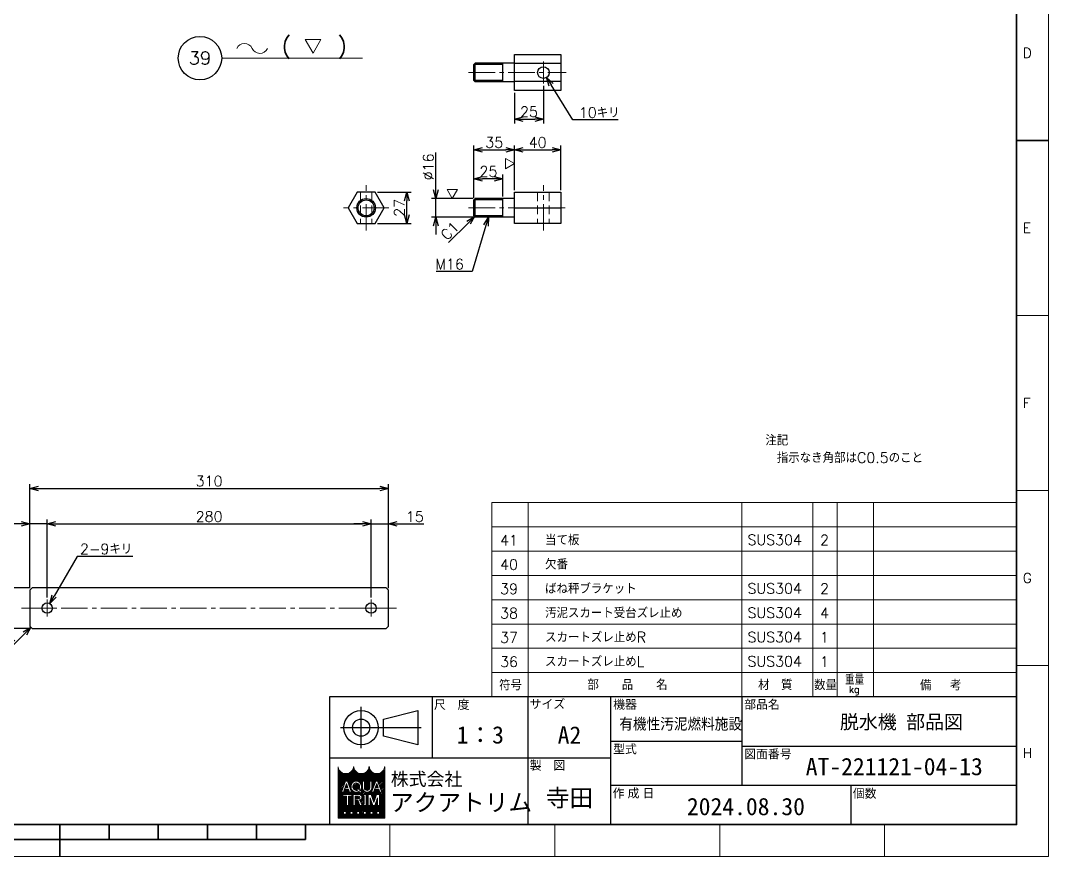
# Model space of a CAD drawing. Header units: millimetres. Extents: x 0 to 1764, y -17 to 1242.
# Drawn here: x 876 to 1764, y 0 to 722 of the extents above; entities that cross this region are included whole.
import ezdxf
from ezdxf import colors
from ezdxf.entities.mleader import LeaderData, LeaderLine
from ezdxf.enums import TextEntityAlignment as Align
from ezdxf.math import Vec2, Vec3

# ---------------------------------------------------------------- set-up
doc = ezdxf.new("R2010")
doc.units = ezdxf.units.MM
doc.header["$LTSCALE"] = 1.2
doc.header["$PDMODE"] = 99
doc.header["$PDSIZE"] = 1
doc.linetypes.add('CENTER2', pattern=[28.575, 19.05, -3.175, 3.175, -3.175])
doc.linetypes.add('HIDDEN', pattern=[9.525, 6.35, -3.175])
for name, color, linetype, lineweight in [('04_HIDDEN', 2, 'HIDDEN', 13), ('05_CENTER', 4, 'CENTER2', 13), ('07_TEXT', 3, 'Continuous', 13), ('08_DIM', 3, 'Continuous', 13), ('90_FRAME', 5, 'Continuous', 35)]:
    doc.layers.add(name, color=color, linetype=linetype, lineweight=lineweight)
doc.layers.add('91_BLANK', color=5, linetype='Continuous', lineweight=0, plot=False)
doc.styles.add('KSS_TXT', font='txt.shx', dxfattribs={"bigfont": 'extfont2.shx'})
doc.styles.add('MS_G', font='MS Gothic.ttf')
doc.styles.get("Standard").update_dxf_attribs({"font": 'txt.shx', "bigfont": 'extfont2.shx'})
doc.styles.add('表題用', font='MS PGothic.ttf')
doc.dimstyles.new('KSS_DIM', dxfattribs={"dimscale": 3, "dimtxt": 3, "dimasz": 2.5, "dimexe": 1.25, "dimexo": 0.625, "dimtad": 1, "dimdsep": 46, "dimtxsty": 'KSS_TXT', "dimblk": 'OPEN30', "dimcen": 0, "dimazin": 2, "dimtfac": 0.75, "dimtmove": 0, "dimatfit": 3, "dimldrblk": 'OPEN30', "dimfxl": 1.25, "dimtolj": 1, "dimarcsym": 0})
doc.dimstyles.new('KSS_DIM$3', dxfattribs={"dimscale": 3, "dimtxt": 3, "dimasz": 2.5, "dimexe": 1.25, "dimexo": 0.625, "dimtad": 1, "dimtih": 1, "dimtoh": 1, "dimdsep": 46, "dimtxsty": 'KSS_TXT', "dimblk": 'OPEN30', "dimcen": 0, "dimazin": 2, "dimtfac": 0.75, "dimtofl": 0, "dimtmove": 0, "dimatfit": 3, "dimldrblk": 'OPEN30', "dimfxl": 1.25, "dimtolj": 1, "dimarcsym": 0})

# ---------------------------------------------------------------- blocks, each defined once
blk = doc.blocks.new('AM_BALLOON1')
at = {"transparency": 16777216}
blk.add_circle((0, 0), 5, dxfattribs=at)
blk.add_attdef('B_NUMBER', text='', height=3, dxfattribs=at).set_placement((0, 0), align=Align.MIDDLE_CENTER)
blk = doc.blocks.new('_OPEN')
at = {"color": 0, "linetype": 'ByBlock'}
for p, q in [((-1, 0.17), (0, 0)), ((0, 0), (-1, -0.17)), ((0, 0), (-1, 0))]:
    blk.add_line(p, q, dxfattribs=at)
blk = doc.blocks.new('_Open30')
at = {"color": 0, "linetype": 'ByBlock', "lineweight": -2}
for p, q in [((-1, 0.27), (0, 0)), ((0, 0), (-1, -0.27)), ((0, 0), (-1, 0))]:
    blk.add_line(p, q, dxfattribs=at)
blk = doc.blocks.new('*D174')
at = {"layer": '08_DIM', "color": 0, "lineweight": -2, "transparency": 16777216}
for p, q in [((1267.49, 569.13), (1267.49, 589.1)), ((1292.49, 570.21), (1292.49, 589.1)), ((1284.99, 585.35), (1274.99, 585.35))]:
    blk.add_line(p, q, dxfattribs=at)
at = {"layer": 'Defpoints', "color": 0, "transparency": 16777216}
for p in [(1267.49, 585.35), (1267.49, 567.25), (1292.49, 568.34)]:
    blk.add_point(p, dxfattribs=at)
at = {"layer": '08_DIM', "color": 0, "lineweight": -2, "transparency": 16777216, "xscale": 7.5, "yscale": 7.5, "zscale": 7.5, "rotation": 180}
blk.add_blockref('_Open30', (1267.49, 585.35), dxfattribs=at)
at = {"layer": '08_DIM', "color": 0, "lineweight": -2, "transparency": 16777216, "xscale": 7.5, "yscale": 7.5, "zscale": 7.5}
blk.add_blockref('_Open30', (1292.49, 585.35), dxfattribs=at)
at = {"layer": '08_DIM', "color": 0, "transparency": 16777216, "insert": (1279.99, 591.73), "char_height": 9, "attachment_point": 5, "style": 'KSS_TXT'}
blk.add_mtext('\\A1;25', dxfattribs=at)
blk = doc.blocks.new('*D175')
at = {"layer": '08_DIM', "color": 0, "lineweight": -2, "transparency": 16777216}
for p, q in [((1267.49, 569.13), (1267.49, 614.19)), ((1302.49, 575.7), (1302.49, 614.19)), ((1274.99, 610.44), (1294.99, 610.44))]:
    blk.add_line(p, q, dxfattribs=at)
at = {"layer": 'Defpoints', "color": 0, "transparency": 16777216}
for p in [(1302.49, 610.44), (1302.49, 573.83), (1267.49, 567.25)]:
    blk.add_point(p, dxfattribs=at)
at = {"layer": '08_DIM', "color": 0, "lineweight": -2, "transparency": 16777216, "xscale": 7.5, "yscale": 7.5, "zscale": 7.5, "rotation": 180}
blk.add_blockref('_Open30', (1267.49, 610.44), dxfattribs=at)
at = {"layer": '08_DIM', "color": 0, "lineweight": -2, "transparency": 16777216, "xscale": 7.5, "yscale": 7.5, "zscale": 7.5}
blk.add_blockref('_Open30', (1302.49, 610.44), dxfattribs=at)
at = {"layer": '08_DIM', "color": 0, "transparency": 16777216, "insert": (1284.99, 616.82), "char_height": 9, "attachment_point": 5, "style": 'KSS_TXT'}
blk.add_mtext('\\A1;35', dxfattribs=at)
blk = doc.blocks.new('*D176')
at = {"layer": '08_DIM', "color": 0, "lineweight": -2, "transparency": 16777216}
for p, q in [((1302.49, 575.7), (1302.49, 614.19)), ((1342.49, 575.7), (1342.49, 614.19)), ((1309.99, 610.44), (1334.99, 610.44))]:
    blk.add_line(p, q, dxfattribs=at)
at = {"layer": 'Defpoints', "color": 0, "transparency": 16777216}
for p in [(1342.49, 610.44), (1302.49, 573.83), (1342.49, 573.83)]:
    blk.add_point(p, dxfattribs=at)
at = {"layer": '08_DIM', "color": 0, "lineweight": -2, "transparency": 16777216, "xscale": 7.5, "yscale": 7.5, "zscale": 7.5, "rotation": 180}
blk.add_blockref('_Open30', (1302.49, 610.44), dxfattribs=at)
at = {"layer": '08_DIM', "color": 0, "lineweight": -2, "transparency": 16777216, "xscale": 7.5, "yscale": 7.5, "zscale": 7.5}
blk.add_blockref('_Open30', (1342.49, 610.44), dxfattribs=at)
at = {"layer": '08_DIM', "color": 0, "transparency": 16777216, "insert": (1322.49, 616.82), "char_height": 9, "attachment_point": 5, "style": 'KSS_TXT'}
blk.add_mtext('\\A1;40', dxfattribs=at)
blk = doc.blocks.new('*D177')
at = {"layer": '08_DIM', "color": 0, "lineweight": -2, "transparency": 16777216}
for p, q in [((1234.41, 575.84), (1234.41, 608.09)), ((1266.69, 568.34), (1230.66, 568.34)), ((1234.41, 552.34), (1234.41, 568.34)), ((1266.69, 552.34), (1230.66, 552.34)), ((1234.41, 544.84), (1234.41, 537.34))]:
    blk.add_line(p, q, dxfattribs=at)
at = {"layer": 'Defpoints', "color": 0, "transparency": 16777216}
for p in [(1234.41, 568.34), (1268.57, 568.34), (1268.57, 552.34)]:
    blk.add_point(p, dxfattribs=at)
at = {"layer": '08_DIM', "color": 0, "lineweight": -2, "transparency": 16777216, "xscale": 7.5, "yscale": 7.5, "zscale": 7.5}
for p, rotation in [((1234.41, 568.34), 270), ((1234.41, 552.34), 90)]:
    blk.add_blockref('_Open30', p, dxfattribs=dict(at, rotation=rotation))
at = {"layer": '08_DIM', "color": 0, "transparency": 16777216, "insert": (1228.04, 595.71), "char_height": 9, "attachment_point": 5, "rotation": 90, "style": 'KSS_TXT'}
blk.add_mtext('\\A1;%%C16', dxfattribs=at)
blk = doc.blocks.new('*D178')
at = {"layer": '08_DIM', "color": 0, "lineweight": -2, "transparency": 16777216}
for p, q in [((1183.95, 573.83), (1213.11, 573.83)), ((1209.36, 554.33), (1209.36, 566.33)), ((1183.95, 546.83), (1213.11, 546.83))]:
    blk.add_line(p, q, dxfattribs=at)
at = {"layer": 'Defpoints', "color": 0, "transparency": 16777216}
for p in [(1182.07, 573.83), (1209.36, 573.83), (1182.07, 546.83)]:
    blk.add_point(p, dxfattribs=at)
at = {"layer": '08_DIM', "color": 0, "lineweight": -2, "transparency": 16777216, "xscale": 7.5, "yscale": 7.5, "zscale": 7.5}
for p, rotation in [((1209.36, 573.83), 90), ((1209.36, 546.83), 270)]:
    blk.add_blockref('_Open30', p, dxfattribs=dict(at, rotation=rotation))
at = {"layer": '08_DIM', "color": 0, "transparency": 16777216, "insert": (1202.99, 560.33), "char_height": 9, "attachment_point": 5, "rotation": 90, "style": 'KSS_TXT'}
blk.add_mtext('\\A1;27', dxfattribs=at)
blk = doc.blocks.new('*D179')
at = {"layer": '08_DIM', "color": 0, "lineweight": -2, "transparency": 16777216}
for p, q in [((1302.49, 659.76), (1302.49, 633.22)), ((1327.49, 665.9), (1327.49, 633.22)), ((1309.99, 636.97), (1319.99, 636.97))]:
    blk.add_line(p, q, dxfattribs=at)
at = {"layer": 'Defpoints', "color": 0, "transparency": 16777216}
for p in [(1327.49, 667.78), (1302.49, 661.63), (1327.49, 636.97)]:
    blk.add_point(p, dxfattribs=at)
at = {"layer": '08_DIM', "color": 0, "lineweight": -2, "transparency": 16777216, "xscale": 7.5, "yscale": 7.5, "zscale": 7.5, "rotation": 180}
blk.add_blockref('_Open30', (1302.49, 636.97), dxfattribs=at)
at = {"layer": '08_DIM', "color": 0, "lineweight": -2, "transparency": 16777216, "xscale": 7.5, "yscale": 7.5, "zscale": 7.5}
blk.add_blockref('_Open30', (1327.49, 636.97), dxfattribs=at)
at = {"layer": '08_DIM', "color": 0, "transparency": 16777216, "insert": (1314.99, 643.35), "char_height": 9, "attachment_point": 5, "style": 'KSS_TXT'}
blk.add_mtext('\\A1;25', dxfattribs=at)
blk = doc.blocks.new('*D180')
at = {"layer": '08_DIM', "color": 0, "lineweight": -2, "transparency": 16777216}
for p, q in [((1353.03, 636.24), (1334.1, 666.6)), ((1392.1, 636.24), (1353.03, 636.24))]:
    blk.add_line(p, q, dxfattribs=at)
at = {"layer": 'Defpoints', "color": 0, "transparency": 16777216}
for p in [(1324.84, 681.46), (1330.13, 672.97)]:
    blk.add_point(p, dxfattribs=at)
at = {"layer": '08_DIM', "color": 0, "lineweight": -2, "transparency": 16777216, "xscale": 7.5, "yscale": 7.5, "zscale": 7.5, "rotation": 121.9364966997204}
blk.add_blockref('_Open30', (1330.13, 672.97), dxfattribs=at)
at = {"layer": '08_DIM', "color": 0, "transparency": 16777216, "insert": (1375.75, 642.62), "char_height": 9, "attachment_point": 5, "style": 'KSS_TXT'}
blk.add_mtext('\\A1;10キリ', dxfattribs=at)
blk = doc.blocks.new('*D181')
at = {"layer": '08_DIM', "color": 0, "lineweight": -2, "transparency": 16777216}
blk.add_line((1262.68, 547.53), (1245.5, 530.35), dxfattribs=at)
at = {"layer": 'Defpoints', "color": 0, "transparency": 16777216}
for p in [(1267.99, 552.84), (1234.15, 519), (1234.15, 519)]:
    blk.add_point(p, dxfattribs=at)
at = {"layer": '08_DIM', "color": 0, "lineweight": -2, "transparency": 16777216, "xscale": 7.5, "yscale": 7.5, "zscale": 7.5, "rotation": 45}
blk.add_blockref('_Open30', (1267.99, 552.84), dxfattribs=at)
at = {"layer": '08_DIM', "color": 0, "transparency": 16777216, "insert": (1246.56, 540.43), "char_height": 9, "attachment_point": 5, "rotation": 45, "style": 'KSS_TXT'}
blk.add_mtext('\\A1;C1', dxfattribs=at)
blk = doc.blocks.new('p1ba01')
for p, q in [((0, 0), (-1.5, 2.6)), ((-1.5, 2.6), (1.5, 2.6)), ((1.5, 2.6), (0, 0))]:
    blk.add_line(p, q)
blk = doc.blocks.new('p1ba05')
for centre, start, end in [((-2.95, 0.29), 24.2276, 155.5758), ((0, 1.62), 204.2276, 335.5758)]:
    blk.add_arc(centre, 1.62, start, end)
blk = doc.blocks.new('*D182')
at = {"layer": '08_DIM', "color": 0, "lineweight": -2, "transparency": 16777216}
for p, q in [((876.01, 287.24), (852.76, 287.24)), ((883.51, 231.91), (883.51, 290.99)), ((898.51, 287.24), (883.51, 287.24)), ((898.51, 223.75), (898.51, 290.99)), ((906.01, 287.24), (913.51, 287.24))]:
    blk.add_line(p, q, dxfattribs=at)
at = {"layer": 'Defpoints', "color": 0, "transparency": 16777216}
for p in [(883.51, 287.24), (883.51, 230.03), (898.51, 221.87)]:
    blk.add_point(p, dxfattribs=at)
at = {"layer": '08_DIM', "color": 0, "lineweight": -2, "transparency": 16777216, "xscale": 7.5, "yscale": 7.5, "zscale": 7.5}
blk.add_blockref('_Open30', (883.51, 287.24), dxfattribs=at)
at = {"layer": '08_DIM', "color": 0, "lineweight": -2, "transparency": 16777216, "xscale": 7.5, "yscale": 7.5, "zscale": 7.5, "rotation": 180}
blk.add_blockref('_Open30', (898.51, 287.24), dxfattribs=at)
at = {"layer": '08_DIM', "color": 0, "transparency": 16777216, "insert": (860.63, 293.61), "char_height": 9, "attachment_point": 5, "style": 'KSS_TXT'}
blk.add_mtext('\\A1;15', dxfattribs=at)
blk = doc.blocks.new('*D183')
at = {"layer": '08_DIM', "color": 0, "lineweight": -2, "transparency": 16777216}
for p, q in [((883.51, 231.91), (883.51, 321.62)), ((1193.51, 231.91), (1193.51, 321.62)), ((891.01, 317.87), (1186.01, 317.87))]:
    blk.add_line(p, q, dxfattribs=at)
at = {"layer": 'Defpoints', "color": 0, "transparency": 16777216}
for p in [(1193.51, 317.87), (883.51, 230.03), (1193.51, 230.03)]:
    blk.add_point(p, dxfattribs=at)
at = {"layer": '08_DIM', "color": 0, "lineweight": -2, "transparency": 16777216, "xscale": 7.5, "yscale": 7.5, "zscale": 7.5, "rotation": 180}
blk.add_blockref('_Open30', (883.51, 317.87), dxfattribs=at)
at = {"layer": '08_DIM', "color": 0, "lineweight": -2, "transparency": 16777216, "xscale": 7.5, "yscale": 7.5, "zscale": 7.5}
blk.add_blockref('_Open30', (1193.51, 317.87), dxfattribs=at)
at = {"layer": '08_DIM', "color": 0, "transparency": 16777216, "insert": (1038.51, 324.25), "char_height": 9, "attachment_point": 5, "style": 'KSS_TXT'}
blk.add_mtext('\\A1;310', dxfattribs=at)
blk = doc.blocks.new('*D184')
at = {"layer": '08_DIM', "color": 0, "lineweight": -2, "transparency": 16777216}
for p, q in [((898.51, 223.75), (898.51, 290.99)), ((906.01, 287.24), (1171.01, 287.24)), ((1178.51, 223.75), (1178.51, 290.99))]:
    blk.add_line(p, q, dxfattribs=at)
at = {"layer": 'Defpoints', "color": 0, "transparency": 16777216}
for p in [(1178.51, 287.24), (898.51, 221.87), (1178.51, 221.87)]:
    blk.add_point(p, dxfattribs=at)
at = {"layer": '08_DIM', "color": 0, "lineweight": -2, "transparency": 16777216, "xscale": 7.5, "yscale": 7.5, "zscale": 7.5, "rotation": 180}
blk.add_blockref('_Open30', (898.51, 287.24), dxfattribs=at)
at = {"layer": '08_DIM', "color": 0, "lineweight": -2, "transparency": 16777216, "xscale": 7.5, "yscale": 7.5, "zscale": 7.5}
blk.add_blockref('_Open30', (1178.51, 287.24), dxfattribs=at)
at = {"layer": '08_DIM', "color": 0, "transparency": 16777216, "insert": (1038.51, 293.61), "char_height": 9, "attachment_point": 5, "style": 'KSS_TXT'}
blk.add_mtext('\\A1;280', dxfattribs=at)
blk = doc.blocks.new('*D185')
at = {"layer": '08_DIM', "color": 0, "lineweight": -2, "transparency": 16777216}
for p, q in [((1171.01, 287.24), (1163.51, 287.24)), ((1178.51, 223.75), (1178.51, 290.99)), ((1178.51, 287.24), (1193.51, 287.24)), ((1193.51, 231.91), (1193.51, 290.99)), ((1201.01, 287.24), (1224.26, 287.24))]:
    blk.add_line(p, q, dxfattribs=at)
at = {"layer": 'Defpoints', "color": 0, "transparency": 16777216}
for p in [(1193.51, 287.24), (1193.51, 230.03), (1178.51, 221.87)]:
    blk.add_point(p, dxfattribs=at)
at = {"layer": '08_DIM', "color": 0, "lineweight": -2, "transparency": 16777216, "xscale": 7.5, "yscale": 7.5, "zscale": 7.5}
blk.add_blockref('_Open30', (1178.51, 287.24), dxfattribs=at)
at = {"layer": '08_DIM', "color": 0, "lineweight": -2, "transparency": 16777216, "xscale": 7.5, "yscale": 7.5, "zscale": 7.5, "rotation": 180}
blk.add_blockref('_Open30', (1193.51, 287.24), dxfattribs=at)
at = {"layer": '08_DIM', "color": 0, "transparency": 16777216, "insert": (1216.38, 293.61), "char_height": 9, "attachment_point": 5, "style": 'KSS_TXT'}
blk.add_mtext('\\A1;15', dxfattribs=at)
blk = doc.blocks.new('*D186')
at = {"layer": '08_DIM', "color": 0, "lineweight": -2, "transparency": 16777216}
for p, q in [((883.63, 232.03), (851.56, 232.03)), ((855.31, 224.53), (855.31, 204.53)), ((883.63, 197.03), (851.56, 197.03))]:
    blk.add_line(p, q, dxfattribs=at)
at = {"layer": 'Defpoints', "color": 0, "transparency": 16777216}
for p in [(885.51, 232.03), (855.31, 197.03), (885.51, 197.03)]:
    blk.add_point(p, dxfattribs=at)
at = {"layer": '08_DIM', "color": 0, "lineweight": -2, "transparency": 16777216, "xscale": 7.5, "yscale": 7.5, "zscale": 7.5}
for p, rotation in [((855.31, 232.03), 90), ((855.31, 197.03), 270)]:
    blk.add_blockref('_Open30', p, dxfattribs=dict(at, rotation=rotation))
at = {"layer": '08_DIM', "color": 0, "transparency": 16777216, "insert": (848.94, 214.53), "char_height": 9, "attachment_point": 5, "rotation": 90, "style": 'KSS_TXT'}
blk.add_mtext('\\A1;35', dxfattribs=at)
blk = doc.blocks.new('*D187')
at = {"layer": '08_DIM', "color": 0, "lineweight": -2, "transparency": 16777216}
for p, q in [((924.54, 259.25), (904.54, 224.9)), ((972.61, 259.25), (924.54, 259.25))]:
    blk.add_line(p, q, dxfattribs=at)
at = {"layer": 'Defpoints', "color": 0, "transparency": 16777216}
for p in [(900.77, 218.42), (896.24, 210.64)]:
    blk.add_point(p, dxfattribs=at)
at = {"layer": '08_DIM', "color": 0, "lineweight": -2, "transparency": 16777216, "xscale": 7.5, "yscale": 7.5, "zscale": 7.5, "rotation": 239.7982822622361}
blk.add_blockref('_Open30', (900.77, 218.42), dxfattribs=at)
at = {"layer": '08_DIM', "color": 0, "transparency": 16777216, "insert": (949.51, 265.63), "char_height": 9, "attachment_point": 5, "style": 'KSS_TXT'}
blk.add_mtext('\\A1;2-9キリ', dxfattribs=at)
blk = doc.blocks.new('*D188')
at = {"layer": '08_DIM', "color": 0, "lineweight": -2, "transparency": 16777216}
blk.add_line((879.2, 192.73), (847.86, 161.38), dxfattribs=at)
at = {"layer": 'Defpoints', "color": 0, "transparency": 16777216}
for p in [(884.51, 198.03), (837.2, 150.72), (837.2, 150.72)]:
    blk.add_point(p, dxfattribs=at)
at = {"layer": '08_DIM', "color": 0, "lineweight": -2, "transparency": 16777216, "xscale": 7.5, "yscale": 7.5, "zscale": 7.5, "rotation": 45}
blk.add_blockref('_Open30', (884.51, 198.03), dxfattribs=at)
at = {"layer": '08_DIM', "color": 0, "transparency": 16777216, "insert": (856.34, 178.88), "char_height": 9, "attachment_point": 5, "rotation": 45, "style": 'KSS_TXT'}
blk.add_mtext('\\A1;4-C2', dxfattribs=at)

msp = doc.modelspace()

# ---------------------------------------------------------------- hatches: boundary and pattern name
at = {"layer": '90_FRAME', "lineweight": 5}
h = msp.add_hatch(dxfattribs=at)
h.set_pattern_fill('_USER', color=4, scale=0.9, angle=45, pattern_type=0)
h.set_pattern_definition([(45, (-709.2579, -11.2265), (-0.6363961, 0.6363961), [])])
edge = h.paths.add_edge_path()
edge.add_arc((1190.33, 77.307), 0.192, 90, 180)
edge.add_ellipse((1183.606, 77.307), major_axis=(-6.532, 0), ratio=0.8823529, start_angle=360, end_angle=540, ccw=False)
edge.add_arc((1176.882, 77.307), 0.192, 3.187318, 180)
edge.add_ellipse((1170.158, 77.307), major_axis=(-6.532, 0), ratio=0.8823529, start_angle=360, end_angle=540, ccw=False)
edge.add_arc((1163.433, 77.307), 0.192, 3.187318, 180)
edge.add_ellipse((1156.709, 77.307), major_axis=(-6.532, 0), ratio=0.8823529, start_angle=360, end_angle=540, ccw=False)
edge.add_arc((1149.985, 77.307), 0.192, 3.187318, 90)
edge.add_line((1149.985, 77.499), (1149.985, 33.119))
edge.add_line((1149.985, 33.119), (1190.33, 33.119))
edge.add_line((1190.33, 33.119), (1190.33, 77.499))
h.paths.add_polyline_path([(1156.491, 65.047), (1158.084, 65.047), (1161.706, 55.487), (1161.706, 55.441), (1159.981, 55.441), (1159.08, 57.973), (1155.533, 57.973), (1156.053, 59.433), (1158.56, 59.433), (1157.287, 63.007), (1154.593, 55.441), (1152.868, 55.441), (1152.868, 55.487)], flags=16)
edge = h.paths.add_edge_path(flags=16)
edge.add_ellipse((1165.715, 60.82), major_axis=(-4.419, 0), ratio=0.9565217, start_angle=180, end_angle=360, ccw=False)
edge.add_line((1170.134, 60.82), (1170.134, 59.667))
edge.add_ellipse((1165.715, 59.667), major_axis=(-4.419, 0), ratio=0.9565217, start_angle=142.105255, end_angle=180, ccw=False)
edge.add_line((1169.202, 57.071), (1167.964, 58.092))
edge.add_ellipse((1165.715, 59.781), major_axis=(2.818, 0), ratio=0.9950358, start_angle=-37.042763, end_angle=0)
edge.add_line((1168.533, 59.78), (1168.533, 60.707))
edge.add_ellipse((1165.715, 60.707), major_axis=(2.818, 0), ratio=0.9947183, start_angle=360, end_angle=540)
edge.add_line((1162.897, 60.707), (1162.897, 59.78))
edge.add_ellipse((1165.715, 59.781), major_axis=(2.818, 0), ratio=0.9950358, start_angle=-180, end_angle=-65.757949)
edge.add_line((1166.872, 57.224), (1166.087, 57.988))
edge.add_line((1166.087, 57.988), (1166.938, 58.891))
edge.add_line((1166.938, 58.891), (1170.497, 55.959))
edge.add_line((1170.497, 55.959), (1169.385, 54.779))
edge.add_line((1169.385, 54.779), (1168.049, 56.079))
edge.add_ellipse((1165.715, 59.667), major_axis=(-4.419, 0), ratio=0.9565217, start_angle=0, end_angle=121.883625, ccw=False)
edge.add_line((1161.296, 59.667), (1161.296, 60.82))
h.paths.add_polyline_path([(1161.992, 53.52), (1161.992, 52.175), (1159.11, 52.175, 0.4142136), (1158.918, 51.983), (1158.918, 43.914), (1157.189, 43.914), (1157.189, 51.983, 0.4142136), (1156.997, 52.175), (1154.115, 52.175), (1154.115, 53.52)], flags=16)
edge = h.paths.add_edge_path(flags=16)
edge.add_line((1163.087, 53.52), (1167.505, 53.52))
edge.add_ellipse((1167.505, 50.993), major_axis=(-3.101, 0), ratio=0.8148203, start_angle=111.386975, end_angle=270, ccw=False)
edge.add_arc((1167.981, 47.568), 1.256, 22.272952, 58.553113, ccw=False)
edge.add_line((1169.143, 48.044), (1170.799, 43.991))
edge.add_line((1170.799, 43.991), (1170.799, 43.914))
edge.add_line((1170.799, 43.914), (1168.935, 43.914))
edge.add_line((1168.935, 43.914), (1167.473, 47.984))
edge.add_arc((1166.76, 47.697), 0.768, 21.928298, 90)
edge.add_line((1166.76, 48.466), (1164.873, 48.466))
edge.add_line((1164.873, 48.466), (1164.873, 49.811))
edge.add_line((1164.873, 49.811), (1167.736, 49.811))
edge.add_arc((1167.695, 50.993), 1.183, 271.997057, 448.002943)
edge.add_line((1167.736, 52.175), (1164.816, 52.175))
edge.add_line((1164.816, 52.175), (1164.816, 43.914))
edge.add_line((1164.816, 43.914), (1163.087, 43.914))
edge.add_line((1163.087, 43.914), (1163.087, 53.52))
h.paths.add_polyline_path([(1171.022, 65.047), (1172.751, 65.047), (1172.751, 59.667, 0.1750306), (1173.514, 57.466, 0.2571496), (1176.599, 57.466, 0.1750306), (1177.362, 59.667), (1177.362, 65.047), (1179.091, 65.047), (1179.091, 59.32, -0.3793912), (1175.345, 55.441), (1174.768, 55.441, -0.3793912), (1171.022, 59.32)], flags=16)
h.paths.add_polyline_path([(1172.256, 53.52), (1174.369, 53.52), (1174.369, 52.175, 0.4142136), (1174.177, 51.983), (1174.177, 45.451, 0.4142136), (1174.369, 45.259), (1174.369, 43.914), (1172.256, 43.914), (1172.256, 45.259, 0.4142136), (1172.448, 45.451), (1172.448, 51.983, 0.4142136), (1172.256, 52.175)], flags=16)
h.paths.add_polyline_path([(1176.1, 53.52), (1178.609, 53.52), (1180.903, 46.543), (1183.197, 53.52), (1185.708, 53.52), (1185.708, 43.914), (1183.978, 43.914), (1183.978, 50.638), (1181.768, 43.914), (1180.038, 43.914), (1177.827, 50.638), (1177.829, 43.914), (1176.1, 43.914)], flags=16)
h.paths.add_polyline_path([(1182.616, 65.047), (1184.209, 65.047), (1187.831, 55.487), (1187.831, 55.441), (1186.106, 55.441), (1185.205, 57.973), (1181.658, 57.973), (1182.178, 59.433), (1184.685, 59.433), (1183.412, 63.007), (1180.718, 55.441), (1178.994, 55.441), (1178.994, 55.487)], flags=16)
h.paths.add_polyline_path([(1154.596, 38.883), (1156.901, 38.883), (1156.901, 36.577), (1154.596, 36.577)], flags=16)
h.paths.add_polyline_path([(1160.36, 38.883), (1162.665, 38.883), (1162.665, 36.577), (1160.36, 36.577)], flags=16)
h.paths.add_polyline_path([(1166.123, 38.883), (1168.429, 38.883), (1168.429, 36.577), (1166.123, 36.577)], flags=16)
h.paths.add_polyline_path([(1171.887, 38.883), (1174.192, 38.883), (1174.192, 36.577), (1171.887, 36.577)], flags=16)
h.paths.add_polyline_path([(1177.65, 38.883), (1179.956, 38.883), (1179.956, 36.577), (1177.65, 36.577)], flags=16)
h.paths.add_polyline_path([(1183.414, 38.883), (1185.719, 38.883), (1185.719, 36.577), (1183.414, 36.577)], flags=16)

# ---------------------------------------------------------------- linework, layer by layer
at = {"color": 0}
for p, q in [((1268.569, 685.219), (1267.487, 684.137)), ((1302.487, 685.219), (1268.569, 685.219)), ((1268.569, 669.219), (1268.569, 685.219)), ((1292.487, 669.219), (1292.487, 685.219)), ((1292.487, 684.137), (1267.487, 684.137)), ((1267.487, 670.302), (1267.487, 684.137)), ((1292.487, 670.302), (1267.487, 670.302)), ((1268.569, 669.219), (1267.487, 670.302)), ((1302.487, 669.219), (1268.569, 669.219)), ((1267.487, 567.336), (1268.487, 568.336)), ((1267.487, 553.336), (1267.487, 567.336)), ((1292.487, 567.254), (1267.487, 567.254)), ((1302.487, 568.336), (1268.487, 568.336)), ((1268.569, 552.336), (1268.569, 568.336)), ((1292.487, 552.336), (1292.487, 568.336)), ((1302.487, 560.329), (1342.487, 560.329)), ((1292.487, 553.419), (1267.487, 553.419)), ((1268.487, 552.336), (1267.487, 553.336)), ((1302.487, 552.336), (1268.487, 552.336))]:
    msp.add_line(p, q, dxfattribs=at)
at = {"color": 3}
for p, q in [((1342.487, 685.014), (1302.487, 685.014)), ((1342.487, 669.425), (1302.487, 669.425))]:
    msp.add_line(p, q, dxfattribs=at)
msp.add_lwpolyline([(1342.487, 692.808), (1342.487, 661.631), (1302.487, 661.631), (1302.487, 692.808)], close=True)
at = {"color": 0}
for points in [[(1166.484, 573.829), (1158.69, 560.329), (1166.484, 546.829), (1182.073, 546.829), (1189.867, 560.329), (1182.073, 573.829)], [(1302.487, 573.829), (1342.487, 573.829), (1342.487, 546.829), (1302.487, 546.829)], [(885.508, 197.032), (1191.508, 197.032), (1193.508, 199.032), (1193.508, 230.032), (1191.508, 232.032), (885.508, 232.032), (883.508, 230.032), (883.508, 199.032)]]:
    msp.add_lwpolyline(points, close=True, dxfattribs=at)
for centre, radius in [((1327.487, 677.212), 5), ((1174.279, 560.329), 8), ((1174.279, 560.329), 6.918), ((898.508, 214.532), 4.5), ((1178.508, 214.532), 4.5)]:
    msp.add_circle(centre, radius, dxfattribs=at)
at = {"layer": '04_HIDDEN'}
for p, q in [((1169.279, 573.829), (1169.279, 546.829)), ((1179.279, 573.829), (1179.279, 546.829)), ((1322.487, 573.829), (1322.487, 546.829)), ((1332.487, 573.829), (1332.487, 546.829))]:
    msp.add_line(p, q, dxfattribs=at)
at = {"layer": '05_CENTER'}
for p, q in [((1327.487, 667.776), (1327.487, 686.649)), ((1262.802, 677.212), (1347.297, 677.212)), ((1174.279, 540.716), (1174.279, 579.942)), ((1327.487, 540.716), (1327.487, 579.942)), ((1193.891, 560.329), (1154.666, 560.329)), ((1262.802, 560.329), (1346.297, 560.329)), ((876.363, 214.532), (1200.607, 214.532)), ((905.849, 214.532), (891.167, 214.532)), ((898.508, 207.191), (898.508, 221.873)), ((1185.849, 214.532), (1171.167, 214.532)), ((1178.508, 207.191), (1178.508, 221.873))]:
    msp.add_line(p, q, dxfattribs=at)
at = {"layer": '08_DIM'}
msp.add_line((1049.403, 689.718), (1170.982, 689.718), dxfattribs=at)
at = {"layer": '90_FRAME'}
for p, q in [((1764.068, 618.618), (1736.459, 618.618)), ((909.6, 0), (909.6, 27.485)), ((952.076, 14.743), (952.076, 27.485)), ((994.551, 14.743), (994.551, 27.485)), ((1037.026, 14.743), (1037.026, 27.485)), ((1079.501, 14.743), (1079.501, 27.485)), ((1121.977, 14.743), (1121.977, 27.485)), ((697.224, 14.743), (1121.977, 14.743))]:
    msp.add_line(p, q, dxfattribs=at)
at = {"layer": '90_FRAME', "color": 4, "lineweight": 13}
for p, q in [((1764.068, 467.394), (1736.459, 467.394)), ((1764.068, 316.17), (1736.459, 316.17)), ((1282.795, 305.8), (1282.795, 137.8)), ((1282.795, 305.8), (1736.459, 305.8)), ((1314.295, 305.8), (1314.295, 137.8)), ((1499.066, 305.8), (1499.066, 137.8)), ((1560.398, 305.8), (1560.398, 137.8)), ((1581.398, 305.8), (1581.398, 137.8)), ((1612.898, 305.8), (1612.898, 137.8)), ((1282.795, 284.8), (1736.459, 284.8)), ((1282.795, 263.8), (1736.459, 263.8)), ((1282.795, 242.8), (1736.459, 242.8)), ((1282.795, 221.8), (1736.459, 221.8)), ((1282.795, 200.8), (1736.459, 200.8)), ((1282.795, 179.8), (1736.459, 179.8)), ((1764.068, 164.946), (1736.459, 164.946)), ((1282.795, 158.8), (1736.459, 158.8)), ((1194.737, 0), (1194.737, 27.485)), ((1337.305, 0), (1337.305, 27.485)), ((1479.873, 0), (1479.873, 27.485)), ((1622.441, 0), (1622.441, 27.485))]:
    msp.add_line(p, q, dxfattribs=at)
at = {"layer": '90_FRAME', "color": 0, "lineweight": 25}
for p, q in [((1231.559, 84.764), (1231.559, 137.8)), ((1314.295, 27.485), (1314.295, 137.8)), ((1385.78, 27.485), (1385.78, 137.8)), ((1499.066, 137.8), (1499.066, 61.428)), ((1169.931, 93.462), (1169.931, 129.102)), ((1152.111, 111.282), (1221.906, 111.282)), ((1385.78, 99.614), (1499.066, 99.614)), ((1499.066, 95.371), (1736.459, 95.371)), ((1385.78, 84.764), (1142.459, 84.764)), ((1385.78, 61.428), (1736.459, 61.428)), ((1593.187, 61.428), (1593.187, 27.485))]:
    msp.add_line(p, q, dxfattribs=at)
at = {"layer": '90_FRAME', "color": 4, "lineweight": 5}
for p, q in [((1149.985, 33.119), (1149.985, 77.499)), ((1190.33, 77.499), (1190.33, 33.119)), ((1152.868, 55.487), (1156.491, 65.047)), ((1154.593, 55.441), (1157.287, 63.007)), ((1156.491, 65.047), (1158.084, 65.047)), ((1158.56, 59.433), (1157.287, 63.007)), ((1161.706, 55.487), (1158.084, 65.047)), ((1171.022, 59.32), (1171.022, 65.047)), ((1172.751, 65.047), (1171.022, 65.047)), ((1172.751, 59.667), (1172.751, 65.047)), ((1177.362, 59.667), (1177.362, 65.047)), ((1177.362, 65.047), (1179.091, 65.047)), ((1178.994, 55.487), (1182.616, 65.047)), ((1179.091, 59.32), (1179.091, 65.047)), ((1180.718, 55.441), (1183.412, 63.007)), ((1182.616, 65.047), (1184.209, 65.047)), ((1184.685, 59.433), (1183.412, 63.007)), ((1187.831, 55.487), (1184.209, 65.047)), ((1152.868, 55.441), (1152.868, 55.487)), ((1152.868, 55.487), (1152.868, 55.487)), ((1152.868, 55.441), (1152.868, 55.487)), ((1152.868, 55.441), (1154.593, 55.441)), ((1154.115, 53.52), (1161.992, 53.52)), ((1154.115, 53.52), (1154.115, 52.175)), ((1155.533, 57.973), (1156.053, 59.433)), ((1155.533, 57.973), (1159.08, 57.973)), ((1156.053, 59.433), (1158.56, 59.433)), ((1159.981, 55.441), (1159.08, 57.973)), ((1161.706, 55.441), (1159.981, 55.441)), ((1161.296, 60.82), (1161.296, 59.667)), ((1161.706, 55.441), (1161.706, 55.487)), ((1161.992, 53.52), (1161.992, 52.175)), ((1162.897, 60.707), (1162.897, 59.785)), ((1163.087, 53.52), (1163.087, 43.914)), ((1163.087, 53.52), (1167.505, 53.52)), ((1166.087, 57.988), (1166.938, 58.891)), ((1166.087, 57.988), (1166.872, 57.224)), ((1166.938, 58.891), (1170.497, 55.959)), ((1167.964, 58.092), (1169.202, 57.071)), ((1168.049, 56.079), (1169.385, 54.779)), ((1168.533, 60.707), (1168.533, 59.785)), ((1169.385, 54.779), (1170.497, 55.959)), ((1170.134, 60.82), (1170.134, 59.667)), ((1172.256, 53.52), (1174.369, 53.52)), ((1172.256, 53.52), (1172.256, 52.175)), ((1174.369, 53.52), (1174.369, 52.175)), ((1175.345, 55.441), (1174.768, 55.441)), ((1176.1, 53.52), (1176.1, 43.914)), ((1176.1, 53.52), (1178.609, 53.52)), ((1180.903, 46.543), (1178.609, 53.52)), ((1178.994, 55.441), (1178.994, 55.487)), ((1178.994, 55.487), (1178.994, 55.487)), ((1178.994, 55.441), (1178.994, 55.487)), ((1178.994, 55.441), (1180.718, 55.441)), ((1180.903, 46.543), (1183.197, 53.52)), ((1181.658, 57.973), (1182.178, 59.433)), ((1181.658, 57.973), (1185.205, 57.973)), ((1182.178, 59.433), (1184.685, 59.433)), ((1185.708, 53.52), (1183.197, 53.52)), ((1186.106, 55.441), (1185.205, 57.973)), ((1185.708, 43.914), (1185.708, 53.52)), ((1187.831, 55.441), (1186.106, 55.441)), ((1187.831, 55.441), (1187.831, 55.487)), ((1154.115, 52.175), (1156.997, 52.175)), ((1157.189, 43.914), (1157.189, 51.983)), ((1158.918, 43.914), (1158.918, 51.983)), ((1159.11, 52.175), (1161.992, 52.175)), ((1164.816, 43.914), (1164.816, 52.175)), ((1164.816, 52.175), (1167.736, 52.175)), ((1164.873, 48.466), (1164.873, 49.811)), ((1164.873, 49.811), (1167.736, 49.811)), ((1164.873, 48.466), (1166.76, 48.466)), ((1167.473, 47.984), (1168.935, 43.914)), ((1169.143, 48.044), (1170.799, 43.991)), ((1172.256, 43.914), (1172.256, 45.259)), ((1172.448, 45.451), (1172.448, 51.983)), ((1174.177, 45.451), (1174.177, 51.983)), ((1174.369, 43.914), (1174.369, 45.259)), ((1177.829, 43.914), (1177.827, 50.638)), ((1180.038, 43.914), (1177.827, 50.638)), ((1181.768, 43.914), (1183.978, 50.638)), ((1183.978, 50.638), (1183.978, 43.914)), ((1154.596, 38.883), (1156.901, 38.883)), ((1154.596, 38.883), (1154.596, 36.577)), ((1156.901, 36.577), (1154.596, 36.577)), ((1156.901, 38.883), (1156.901, 36.577)), ((1157.189, 43.914), (1158.918, 43.914)), ((1160.36, 38.883), (1162.665, 38.883)), ((1160.36, 38.883), (1160.36, 36.577)), ((1162.665, 36.577), (1160.36, 36.577)), ((1162.665, 38.883), (1162.665, 36.577)), ((1163.087, 43.914), (1164.816, 43.914)), ((1166.123, 38.883), (1168.429, 38.883)), ((1166.123, 38.883), (1166.123, 36.577)), ((1168.429, 36.577), (1166.123, 36.577)), ((1168.429, 38.883), (1168.429, 36.577)), ((1168.935, 43.914), (1170.799, 43.914)), ((1170.799, 43.991), (1170.799, 43.914)), ((1171.887, 38.883), (1174.192, 38.883)), ((1171.887, 38.883), (1171.887, 36.577)), ((1174.192, 36.577), (1171.887, 36.577)), ((1172.256, 43.914), (1174.369, 43.914)), ((1174.192, 38.883), (1174.192, 36.577)), ((1176.1, 43.914), (1177.829, 43.914)), ((1177.65, 38.883), (1179.956, 38.883)), ((1177.65, 38.883), (1177.65, 36.577)), ((1179.956, 36.577), (1177.65, 36.577)), ((1179.956, 38.883), (1179.956, 36.577)), ((1180.038, 43.914), (1181.768, 43.914)), ((1185.719, 38.883), (1183.414, 38.883)), ((1183.414, 38.883), (1183.414, 36.577)), ((1183.414, 36.577), (1185.719, 36.577)), ((1183.978, 43.914), (1185.708, 43.914)), ((1185.719, 38.883), (1185.719, 36.577)), ((1190.33, 33.119), (1149.985, 33.119))]:
    msp.add_line(p, q, dxfattribs=at)
at = {"layer": '90_FRAME'}
msp.add_lwpolyline([(82.742, 27.485), (1736.459, 27.485), (1736.459, 1209.75), (82.742, 1209.75)], close=True, dxfattribs=at)
at = {"layer": '90_FRAME', "color": 0, "lineweight": 25}
msp.add_lwpolyline([(1142.459, 27.485), (1736.459, 27.485), (1736.459, 137.8), (1142.459, 137.8)], close=True, dxfattribs=at)
msp.add_lwpolyline([(1189.236, 118.707), (1218.936, 126.132), (1218.936, 96.432), (1189.236, 103.857), (1189.236, 118.707)], dxfattribs=at)
for radius in [14.85, 7.425]:
    msp.add_circle((1169.931, 111.282), radius, dxfattribs=at)
at = {"layer": '90_FRAME', "color": 4, "lineweight": 5}
for centre, radius, start, end in [((1149.985, 77.307), 0.192, 0, 90), ((1163.433, 77.307), 0.192, 0, 180), ((1163.433, 77.307), 0.192, 0, 90), ((1176.882, 77.307), 0.192, 0, 180), ((1190.33, 77.307), 0.192, 90, 180), ((1175.083, 59.494), 4.065, 182.450031, 265.555257), ((1176.181, 59.623), 3.43, 179.252794, 218.964572), ((1175.056, 60.267), 3.198, 241.157728, 298.842272), ((1175.029, 59.494), 4.065, 274.444743, 357.549969), ((1173.932, 59.623), 3.43, 321.035428, 0.747206), ((1156.997, 51.983), 0.192, 0, 90), ((1159.11, 51.983), 0.192, 90, 180), ((1166.76, 47.697), 0.768, 21.928298, 90), ((1167.695, 50.993), 1.183, 271.997057, 88.002943), ((1167.981, 47.568), 1.256, 22.272952, 58.553113), ((1172.256, 51.983), 0.192, 0, 90), ((1172.256, 45.451), 0.192, 270, 0), ((1174.369, 51.983), 0.192, 90, 180), ((1174.369, 45.451), 0.192, 180, 270)]:
    msp.add_arc(centre, radius, start, end, dxfattribs=at)
for centre, major_axis, ratio, start_param, end_param in [((1156.709, 77.307), (-6.532, 0), 0.8823529, 6.2831853, 9.424778), ((1170.158, 77.307), (-6.532, 0), 0.8823529, 6.2831853, 9.424778), ((1183.606, 77.307), (-6.532, 0), 0.8823529, 6.2831853, 9.424778), ((1165.715, 60.82), (-4.419, 0), 0.9565217, 3.1415927, 6.2831853), ((1165.715, 60.707), (2.818, 0), 0.9947183, 6.2831853, 9.424778), ((1167.505, 50.993), (-3.101, 0), 0.8148203, 1.9440695, 4.712389)]:
    msp.add_ellipse(centre, major_axis=major_axis, ratio=ratio, start_param=start_param, end_param=end_param, dxfattribs=at)
at = {"layer": '90_FRAME', "color": 4, "lineweight": 5, "extrusion": (0, 0, -1)}
for centre, major_axis, ratio, start_param, end_param in [((1165.715, 59.667), (-4.419, 0), 0.9565217, 4.1559148, 6.2831853), ((1165.715, 59.781), (2.818, 0), 0.9950358, 7.430878, 9.424778), ((1165.715, 59.781), (2.818, 0), 0.9950358, 6.2831853, 6.9297035), ((1165.715, 59.667), (-4.419, 0), 0.9565217, 3.1415927, 3.8029807)]:
    msp.add_ellipse(centre, major_axis=major_axis, ratio=ratio, start_param=start_param, end_param=end_param, dxfattribs=at)
at = {"layer": '91_BLANK'}
msp.add_lwpolyline([(0, 0), (1764.068, 0), (1764.068, 1241.619), (0, 1241.619)], close=True, dxfattribs=at)

# ---------------------------------------------------------------- block references
at = {"layer": '08_DIM'}
for name, p, xscale, yscale, zscale in [('p1ba05', (1082.272, 693.82), 4.5, 4.5, 4.5), ('p1ba01', (1128.435, 693.993), 4.5, 4.5, 4.5), ('p1ba01', (1248.679, 568.336), 3, 3, 3)]:
    msp.add_blockref(name, p, dxfattribs=dict(at, xscale=xscale, yscale=yscale, zscale=zscale))
at = {"layer": '08_DIM', "xscale": -3, "yscale": 3, "zscale": 3, "rotation": 90}
msp.add_blockref('p1ba01', (1302.487, 598.578), dxfattribs=at)

# ---------------------------------------------------------------- texts
at = {"layer": '07_TEXT', "style": 'KSS_TXT'}
msp.add_text('(   )', height=13.5, dxfattribs=at).set_placement((1101.421, 693.655))
at = {"layer": '07_TEXT', "ltscale": 2, "insert": (1519.365, 363.989), "char_height": 9, "attachment_point": 1}
msp.add_mtext_dynamic_manual_height_columns('注記\\P\u3000指示なき角部はC0.5のこと', width=211.71749, gutter_width=15, heights=[0], dxfattribs=at)
at = {"layer": '90_FRAME', "color": 0, "lineweight": 13, "style": 'KSS_TXT'}
for s, p in [('D', (1741.947, 694.23)), ('E', (1741.947, 543.006)), ('F', (1741.947, 391.782)), ('G', (1741.947, 240.558)), ('H', (1741.947, 89.334))]:
    msp.add_text(s, height=8.52, dxfattribs=at).set_placement(p, align=Align.MIDDLE_LEFT)
at = {"layer": '90_FRAME', "color": 3, "lineweight": 13}
for s, p in [('41', (1297.772, 273.167)), ('2', (1570.491, 273.318)), ('40', (1297.772, 252.167)), ('39', (1297.772, 231.167)), ('2', (1570.491, 231.318)), ('38', (1297.772, 210.167)), ('4', (1570.491, 210.318)), ('37', (1297.772, 189.167)), ('1', (1570.491, 189.318)), ('36', (1297.772, 168.167)), ('1', (1570.491, 168.318))]:
    msp.add_text(s, height=9, dxfattribs=at).set_placement(p, align=Align.MIDDLE_CENTER)
for s, height, p in [('当て板', 9, (1328.925, 268.898)), ('SUS304', 9, (1503.9, 269.018)), ('欠番', 9, (1328.925, 247.898)), ('ばね秤ブラケット', 9, (1328.925, 226.898)), ('SUS304', 9, (1503.9, 227.018)), ('汚泥スカート受台ズレ止め', 9, (1328.925, 205.898)), ('SUS304', 9, (1503.9, 206.018)), ('スカートズレ止めR', 9, (1328.925, 184.898)), ('SUS304', 9, (1503.9, 185.018)), ('スカートズレ止めL', 9, (1328.925, 163.898)), ('SUS304', 9, (1503.9, 164.018)), ('符号', 9, (1289.209, 143.519)), ('部\u3000\u3000品\u3000\u3000名', 9, (1365.505, 143.846)), ('材\u3000質', 9, (1513.071, 143.738)), ('数量', 9, (1561.501, 143.67)), ('重量', 7.5, (1588.258, 148.578)), ('備  考', 9, (1653.04, 143.519)), ('kg', 6, (1591.573, 141.24))]:
    msp.add_text(s, height=height, dxfattribs=at).set_placement(p)
at = {"layer": '90_FRAME', "color": 0, "style": '表題用'}
for s, p in [('尺\u3000度', (1232.904, 131.157)), ('サイズ', (1315.64, 131.716)), ('機器', (1387.819, 131.281)), ('部品名', (1501.105, 131.281)), ('型式', (1387.819, 92.72)), ('図面番号', (1501.105, 88.477)), ('製\u3000図', (1315.64, 78.681)), ('作 成 日', (1387.301, 54.624)), ('個数', (1594.969, 54.417))]:
    msp.add_text(s, height=7.5, dxfattribs=at).set_placement(p, align=Align.MIDDLE_LEFT)
at = {"layer": '90_FRAME', "color": 0, "style": 'MS_G', "width": 0.9}
msp.add_text('有機性汚泥燃料施設', height=9.6, dxfattribs=at).set_placement((1393.103, 109.737))
at = {"layer": '90_FRAME', "color": 0, "style": 'MS_G'}
for s, height, p in [('脱水機 部品図', 12, (1583.836, 110.167)), ('AT-221121-04-13', 15, (1554.25, 70.159)), ('2024.08.30', 15, (1451.534, 35.633))]:
    msp.add_text(s, height=height, dxfattribs=at).set_placement(p)
msp.add_text('A2', height=15, dxfattribs=at).set_placement((1350.037, 104.918), align=Align.MIDDLE)
at = {"layer": '90_FRAME', "color": 4, "style": 'MS_G'}
msp.add_text('株式会社', height=11.3412, dxfattribs=at).set_placement((1226.509, 66.858), align=Align.MIDDLE_CENTER)
msp.add_text('アクアトリム', height=15, dxfattribs=at).set_placement((1194.945, 39.159))
at = {"layer": '90_FRAME', "color": 0, "style": 'MS_G'}
for tag, p in [('1：3', (1272.927, 104.918)), ('寺田', (1350.037, 50.821))]:
    msp.add_attdef(tag, text='', height=15, dxfattribs=at).set_placement(p, align=Align.MIDDLE)

# ---------------------------------------------------------------- dimensions: what is measured, and where the dimension line sits
at = {"layer": '08_DIM'}
for p1, p2, text, picture, middle in [((1324.842, 681.455), (1330.132, 672.969), '<>キリ', '*D180', (1375.75, 636.242)), ((896.244, 210.643), (900.772, 218.421), '2-<>キリ', '*D187', (949.512, 259.252))]:
    dim = msp.add_diameter_dim_2p(p1=p1, p2=p2, text=text, dimstyle='KSS_DIM$3', override={"dimpost": '<>', "dimtix": 1, "dimarcsym": 1}, dxfattribs=at)
    dim.commit()
    dim.dimension.update_dxf_attribs({"geometry": picture, "text_midpoint": middle, "dimtype": 163})
for base, p1, p2, picture, middle in [((1327.487, 636.972), (1302.487, 661.631), (1327.487, 667.776), '*D179', (1314.987, 643.347)), ((1302.487, 610.442), (1267.487, 567.254), (1302.487, 573.829), '*D175', (1284.987, 616.817)), ((1342.487, 610.442), (1302.487, 573.829), (1342.487, 573.829), '*D176', (1322.487, 616.817)), ((1267.487, 585.353), (1292.487, 568.336), (1267.487, 567.254), '*D174', (1279.987, 591.728)), ((1193.508, 317.87), (883.508, 230.032), (1193.508, 230.032), '*D183', (1038.508, 324.245)), ((883.508, 287.239), (898.508, 221.873), (883.508, 230.032), '*D182', (860.633, 293.614)), ((1178.508, 287.239), (898.508, 221.873), (1178.508, 221.873), '*D184', (1038.508, 293.614)), ((1193.508, 287.239), (1178.508, 221.873), (1193.508, 230.032), '*D185', (1216.383, 293.614))]:
    dim = msp.add_linear_dim(base=base, p1=p1, p2=p2, dimstyle='KSS_DIM', override={"dimarcsym": 1}, dxfattribs=at)
    dim.commit()
    dim.dimension.update_dxf_attribs({"geometry": picture, "text_midpoint": middle})
dim = msp.add_linear_dim(base=(1234.413, 568.336), p1=(1268.569, 552.336), p2=(1268.569, 568.336), angle=90, text='%%C<>', dimstyle='KSS_DIM', override={"dimarcsym": 1}, dxfattribs=at)
dim.commit()
dim.dimension.update_dxf_attribs({"geometry": '*D177', "text_midpoint": (1228.038, 595.711)})
for base, p1, p2, picture, middle in [((1209.362, 573.829), (1182.073, 546.829), (1182.073, 573.829), '*D178', (1202.987, 560.329)), ((855.313, 197.032), (885.508, 232.032), (885.508, 197.032), '*D186', (848.938, 214.532))]:
    dim = msp.add_linear_dim(base=base, p1=p1, p2=p2, angle=90, dimstyle='KSS_DIM', override={"dimarcsym": 1}, dxfattribs=at)
    dim.commit()
    dim.dimension.update_dxf_attribs({"geometry": picture, "text_midpoint": middle})
for p1, p2, text, picture, middle in [((1267.987, 552.836), (1234.15, 519), 'C1', '*D181', (1246.561, 540.426)), ((884.508, 198.032), (837.195, 150.719), '4-C2', '*D188', (856.344, 178.883))]:
    dim = msp.add_aligned_dim(p1=p1, p2=p2, distance=0, text=text, dimstyle='KSS_DIM', override={"dimse1": 1, "dimse2": 1, "dimsd2": 1, "dimarcsym": 1}, dxfattribs=at)
    dim.commit()
    dim.dimension.update_dxf_attribs({"geometry": picture, "text_midpoint": middle})

# ---------------------------------------------------------------- leaders
ml = msp.add_multileader_block('Standard', dxfattribs=at)
ml.set_content('AM_BALLOON1', color=256, scale=3.75)
ml.set_attribute('B_NUMBER', '37', width=0)
ml.set_leader_properties(color=256, linetype='ByLayer', lineweight=-1)
ml.set_arrow_properties(name='OPEN')
ml.build(insert=Vec2(0, 0))
ml.multileader.update_dxf_attribs({"leader_type": 0, "has_dogleg": 0, "text_right_attachment_type": 6, "dogleg_length": 0, "arrow_head_size": 7.5, "scale": 2.5, "block_connection_type": 1})
ctx = ml.context
ctx.base_point, ctx.scale, ctx.char_height, ctx.arrow_head_size, ctx.landing_gap_size, ctx.plane_origin = Vec3(991.129, 1090.57), 2.5, 15, 7.5, 7.5, Vec3(991.129, 1090.57)
ctx.right_attachment, ctx.attachment_type = 6, 1
notes = []
notes.append((ctx, [(0, (0, 0, 0), (0, 0), (1, 0), 1, [])]))
ctx.block.insert = Vec3(991.129, 1090.57)
ml = msp.add_multileader_block('Standard', dxfattribs=at)
ml.set_content('AM_BALLOON1', color=256, scale=3.75)
ml.set_attribute('B_NUMBER', '39', width=0)
ml.set_leader_properties(color=256, linetype='ByLayer', lineweight=-1)
ml.set_arrow_properties(name='OPEN')
ml.build(insert=Vec2(0, 0))
ml.multileader.update_dxf_attribs({"leader_type": 0, "has_dogleg": 0, "text_right_attachment_type": 6, "dogleg_length": 0, "arrow_head_size": 7.5, "scale": 2.5, "block_connection_type": 1})
ctx = ml.context
ctx.base_point, ctx.scale, ctx.char_height, ctx.arrow_head_size, ctx.landing_gap_size, ctx.plane_origin = Vec3(1030.631, 689.733), 2.5, 15, 7.5, 7.5, Vec3(1030.631, 689.733)
ctx.right_attachment, ctx.attachment_type = 6, 1
notes.append((ctx, [(0, (0, 0, 0), (0, 0), (1, 0), 1, [])]))
ctx.block.insert = Vec3(1030.631, 689.733)
ml = msp.add_multileader_mtext('Standard', dxfattribs=at)
ml.set_content('M16', color=256)
ml.set_leader_properties()
ml.set_arrow_properties(name='OPEN30')
ml.build(insert=Vec2(0, 0))
ml.multileader.update_dxf_attribs({"text_left_attachment_type": 6, "text_right_attachment_type": 6, "dogleg_length": 0.36, "arrow_head_size": 7.5, "scale": 3})
ctx = ml.context
ctx.base_point, ctx.scale, ctx.char_height, ctx.arrow_head_size, ctx.landing_gap_size, ctx.plane_origin = Vec3(1231.742, 505.396), 3, 9, 7.5, 6, Vec3(1279.987, 553.419)
ctx.left_attachment, ctx.right_attachment, ctx.text_align_type = 6, 6, 2
notes.append((ctx, [(0, (1, 1, 0), (1265.822, 505.396), (-1, 0), 1.08, [(0, [(1279.987, 552.336)], 0, [])])]))
ctx.mtext.insert, ctx.mtext.alignment, ctx.mtext.flow_direction = Vec3(1258.742, 516.196), 3, 5
for ctx, leaders in notes:
    for number, flags, end, landing, length, lines in leaders:
        leader = LeaderData()
        leader.index, (leader.has_last_leader_line, leader.has_dogleg_vector, leader.attachment_direction) = number, flags
        leader.last_leader_point, leader.dogleg_vector, leader.dogleg_length = Vec3(end), Vec3(landing), length
        for number, points, colour, breaks in lines:
            line = LeaderLine()
            line.index, line.vertices, line.color, line.breaks = number, Vec3.list(points), colors.encode_raw_color(colour), breaks
            leader.lines.append(line)
        ctx.leaders.append(leader)

doc.saveas('drawing.dxf')
